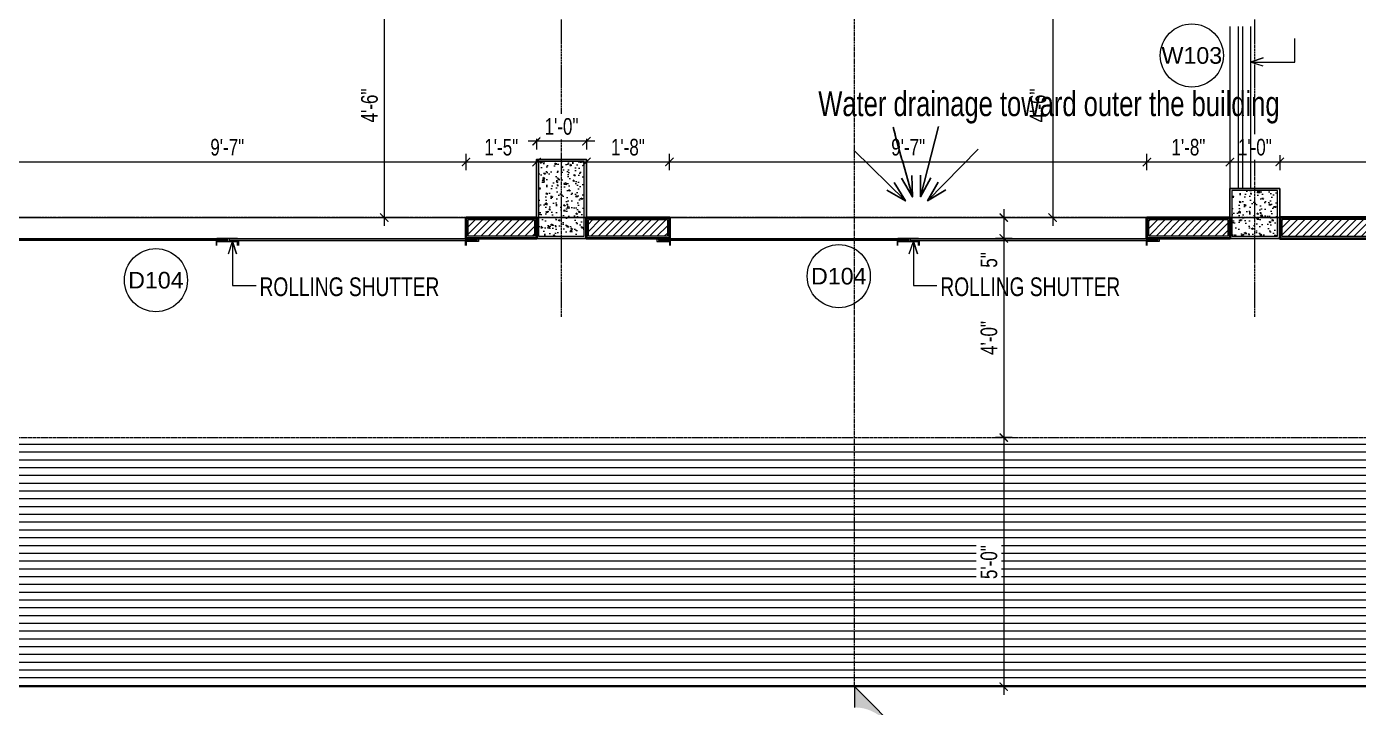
# Model space of a CAD drawing. Header units: inches. Extents: x 735 to 7643, y 526 to 1733.
# Drawn here: x 6465.4 to 6786.2, y 861.1 to 1025.1 of the extents above; entities that cross this region are included whole.
import ezdxf
from ezdxf.enums import TextEntityAlignment as Align

# ---------------------------------------------------------------- set-up
doc = ezdxf.new("R2010")
doc.units = ezdxf.units.IN
doc.header["$MEASUREMENT"] = 0
for name, pattern in [('ACAD_ISO12W100', [21, 12, -3, 0, -3, 0, -3]), ('DASH', [0.35, 0.25, -0.1]), ('PHANTOMX2', [5, 2.5, -0.5, 0.5, -0.5, 0.5, -0.5])]:
    doc.linetypes.add(name, pattern=pattern)
doc.layers.add('COLLUM', color=1, linetype='Continuous')
for name, color, linetype, lineweight in [('dim-8', 18, 'Continuous', 15), ('Dimension', 22, 'Continuous', 13), ('DOOR', 115, 'Continuous', 15), ('Elevation Marker', 252, 'Continuous', 15), ('FLOORTILE', 40, 'Continuous', 9), ('Glass', 5, 'Continuous', 9), ('grid', 9, 'Continuous', 13), ('HACTH', 8, 'Continuous', 9), ('I-DOOR-IDEN-N', 7, 'Continuous', 15), ('Parapet', 6, 'Continuous', 15), ('Plaster Line', 5, 'Continuous', 15), ('R_Hatch', 8, 'Continuous', 9), ('R_Marker', 4, 'Continuous', 13), ('Sunshed', 5, 'Continuous', 15), ('Text-02', 253, 'Continuous', 15), ('wall 05', 3, 'Continuous', 40), ('WINDOW', 140, 'Continuous', 9)]:
    doc.layers.add(name, color=color, linetype=linetype, lineweight=lineweight)
doc.styles.add('Arial', font='arial.ttf')
doc.styles.get("Standard").update_dxf_attribs({"font": 'isocp3.shx'})
doc.styles.add('Swiss721', font='swisscl.ttf')
doc.dimstyles.new('dim-12', dxfattribs={"dimtxt": 10, "dimasz": 3, "dimexe": 3, "dimexo": 3, "dimgap": 0.09, "dimtad": 0, "dimdec": 0, "dimzin": 3, "dimdsep": 46, "dimlunit": 4, "dimtxsty": 'Standard', "dimblk": 'OBLIQUE', "dimblk1": 'DOT', "dimblk2": 'OBLIQUE', "dimcen": 0.09, "dimaunit": 1, "dimadec": 0, "dimazin": 0, "dimtfac": 0.5, "dimtdec": 0, "dimtix": 1, "dimtmove": 1, "dimatfit": 0, "dimldrblk": 'OBLIQUE', "dimfxl": 1, "dimtvp": 1, "dimtolj": 1, "dimtzin": 0, "dimarcsym": 0})
doc.dimstyles.new('DIM08', dxfattribs={"dimtxt": 8, "dimasz": 4, "dimexe": 4, "dimexo": 0, "dimgap": 3, "dimtad": 1, "dimdec": 1, "dimzin": 3, "dimdsep": 46, "dimlunit": 4, "dimtxsty": 'Swiss721', "dimblk": 'ARCHTICK', "dimcen": 0, "dimdle": 4, "dimclrd": 256, "dimclre": 256, "dimclrt": 256, "dimadec": 0, "dimazin": 0, "dimtfac": 1, "dimtdec": 1, "dimtofl": 0, "dimtmove": 0, "dimatfit": 3, "dimldrblk": 'ARCHTICK', "dimfxl": 4, "dimfxlon": 1, "dimtfill": 1, "dimtolj": 1, "dimtzin": 0, "dimlwd": 9, "dimlwe": 9, "dimarcsym": 0})
pattern_1 = [(45, (-133166.8189, -170516.1327), (-0.8838834765, 0.8838834765), [])]

# ---------------------------------------------------------------- blocks, each defined once
blk = doc.blocks.new('_ArchTick')
at = {"color": 0, "linetype": 'ByBlock', "const_width": 0.15}
blk.add_lwpolyline([(-0.5, -0.5), (0.5, 0.5)], dxfattribs=at)
blk = doc.blocks.new('*D258')
at = {"layer": 'Defpoints', "color": 0, "transparency": 16777216}
for p in [(6719.23, 1039.78), (6630.23, 1013.88), (6719.23, 1013.88)]:
    blk.add_point(p, dxfattribs=at)
at = {"layer": 'Dimension', "lineweight": 9, "transparency": 16777216}
for p, q in [((6628.23, 1039.78), (6721.23, 1039.78)), ((6630.23, 1037.78), (6630.23, 1041.78)), ((6719.23, 1037.78), (6719.23, 1041.78))]:
    blk.add_line(p, q, dxfattribs=at)
at = {"layer": 'Dimension', "lineweight": 9, "transparency": 16777216, "xscale": 2, "yscale": 2, "zscale": 2, "rotation": 180}
blk.add_blockref('_ArchTick', (6630.23, 1039.78), dxfattribs=at)
at = {"layer": 'Dimension', "lineweight": 9, "transparency": 16777216, "xscale": 2, "yscale": 2, "zscale": 2}
blk.add_blockref('_ArchTick', (6719.23, 1039.78), dxfattribs=at)
at = {"layer": 'Dimension', "transparency": 16777216, "insert": (6674.73, 1043.33), "char_height": 4, "attachment_point": 5, "style": 'Swiss721', "bg_fill": 3, "box_fill_scale": 1.25, "bg_fill_color": 256, "bg_fill_true_color": 13158600, "bg_fill_transparency": 0}
blk.add_mtext('\\A1;7\'-5"', dxfattribs=at)
blk = doc.blocks.new('*D260')
at = {"layer": 'Defpoints', "color": 0, "transparency": 16777216}
for p in [(6705.02, 1033.08), (6712.45, 979.08), (6712.54, 979.08)]:
    blk.add_point(p, dxfattribs=at)
at = {"layer": 'Dimension', "lineweight": 9, "transparency": 16777216}
for p, q in [((6710.54, 1033.08), (6714.54, 1033.08)), ((6712.54, 1035.08), (6712.54, 977.08)), ((6712.45, 979.08), (6714.54, 979.08))]:
    blk.add_line(p, q, dxfattribs=at)
at = {"layer": 'Dimension', "lineweight": 9, "transparency": 16777216, "xscale": 2, "yscale": 2, "zscale": 2}
for p, rotation in [((6712.54, 1033.08), 90), ((6712.54, 979.08), 270)]:
    blk.add_blockref('_ArchTick', p, dxfattribs=dict(at, rotation=rotation))
at = {"layer": 'Dimension', "transparency": 16777216, "insert": (6708.99, 1006.08), "char_height": 4, "attachment_point": 5, "rotation": 90, "style": 'Swiss721', "bg_fill": 3, "box_fill_scale": 1.25, "bg_fill_color": 256, "bg_fill_true_color": 13158600, "bg_fill_transparency": 0}
blk.add_mtext('\\A1;4\'-6"', dxfattribs=at)
blk = doc.blocks.new('*D264')
at = {"layer": 'Defpoints', "color": 0, "transparency": 16777216}
for p in [(6558.23, 1039.78), (6469.23, 1013.88), (6558.23, 1013.88)]:
    blk.add_point(p, dxfattribs=at)
at = {"layer": 'Dimension', "lineweight": 9, "transparency": 16777216}
for p, q in [((6467.23, 1039.78), (6560.23, 1039.78)), ((6469.23, 1037.78), (6469.23, 1041.78)), ((6558.23, 1037.78), (6558.23, 1041.78))]:
    blk.add_line(p, q, dxfattribs=at)
at = {"layer": 'Dimension', "lineweight": 9, "transparency": 16777216, "xscale": 2, "yscale": 2, "zscale": 2, "rotation": 180}
blk.add_blockref('_ArchTick', (6469.23, 1039.78), dxfattribs=at)
at = {"layer": 'Dimension', "lineweight": 9, "transparency": 16777216, "xscale": 2, "yscale": 2, "zscale": 2}
blk.add_blockref('_ArchTick', (6558.23, 1039.78), dxfattribs=at)
at = {"layer": 'Dimension', "transparency": 16777216, "insert": (6513.73, 1043.33), "char_height": 4, "attachment_point": 5, "style": 'Swiss721', "bg_fill": 3, "box_fill_scale": 1.25, "bg_fill_color": 256, "bg_fill_true_color": 13158600, "bg_fill_transparency": 0}
blk.add_mtext('\\A1;7\'-5"', dxfattribs=at)
blk = doc.blocks.new('*D266')
at = {"layer": 'Defpoints', "color": 0, "transparency": 16777216}
for p in [(6544.02, 1033.08), (6548.45, 979.08), (6551.54, 979.08)]:
    blk.add_point(p, dxfattribs=at)
at = {"layer": 'Dimension', "lineweight": 9, "transparency": 16777216}
for p, q in [((6549.54, 1033.08), (6553.54, 1033.08)), ((6551.54, 1035.08), (6551.54, 977.08)), ((6549.54, 979.08), (6553.54, 979.08))]:
    blk.add_line(p, q, dxfattribs=at)
at = {"layer": 'Dimension', "lineweight": 9, "transparency": 16777216, "xscale": 2, "yscale": 2, "zscale": 2}
for p, rotation in [((6551.54, 1033.08), 90), ((6551.54, 979.08), 270)]:
    blk.add_blockref('_ArchTick', p, dxfattribs=dict(at, rotation=rotation))
at = {"layer": 'Dimension', "transparency": 16777216, "insert": (6547.99, 1006.08), "char_height": 4, "attachment_point": 5, "rotation": 90, "style": 'Swiss721', "bg_fill": 3, "box_fill_scale": 1.25, "bg_fill_color": 256, "bg_fill_true_color": 13158600, "bg_fill_transparency": 0}
blk.add_mtext('\\A1;4\'-6"', dxfattribs=at)
blk = doc.blocks.new('*D315')
at = {"layer": 'Defpoints', "color": 0, "transparency": 16777216}
for p in [(6767.23, 994.08), (6767.23, 992.47), (6851.23, 979.08)]:
    blk.add_point(p, dxfattribs=at)
at = {"layer": 'Dimension', "lineweight": 9, "transparency": 16777216}
for p, q in [((6851.23, 990.47), (6851.23, 994.47)), ((6853.23, 992.47), (6765.23, 992.47)), ((6767.23, 994.08), (6767.23, 990.47))]:
    blk.add_line(p, q, dxfattribs=at)
at = {"layer": 'Dimension', "lineweight": 9, "transparency": 16777216, "xscale": 2, "yscale": 2, "zscale": 2, "rotation": 180}
blk.add_blockref('_ArchTick', (6767.23, 992.47), dxfattribs=at)
at = {"layer": 'Dimension', "lineweight": 9, "transparency": 16777216, "xscale": 2, "yscale": 2, "zscale": 2}
blk.add_blockref('_ArchTick', (6851.23, 992.47), dxfattribs=at)
at = {"layer": 'Dimension', "transparency": 16777216, "insert": (6809.23, 996.02), "char_height": 4, "attachment_point": 5, "style": 'Swiss721', "bg_fill": 3, "box_fill_scale": 1.25, "bg_fill_color": 256, "bg_fill_true_color": 13158600, "bg_fill_transparency": 0}
blk.add_mtext('\\A1;7\'-0"', dxfattribs=at)
blk = doc.blocks.new('*D316')
at = {"layer": 'Dimension', "lineweight": 9, "transparency": 16777216}
for p, q in [((6769.23, 992.47), (6753.23, 992.47)), ((6755.23, 994.08), (6755.23, 990.47)), ((6767.23, 994.08), (6767.23, 990.47))]:
    blk.add_line(p, q, dxfattribs=at)
at = {"layer": 'Dimension', "lineweight": 9, "transparency": 16777216, "xscale": 2, "yscale": 2, "zscale": 2, "rotation": 180}
blk.add_blockref('_ArchTick', (6755.23, 992.47), dxfattribs=at)
at = {"layer": 'Dimension', "lineweight": 9, "transparency": 16777216, "xscale": 2, "yscale": 2, "zscale": 2}
blk.add_blockref('_ArchTick', (6767.23, 992.47), dxfattribs=at)
at = {"layer": 'Dimension', "transparency": 16777216, "insert": (6761.23, 996.02), "char_height": 4, "attachment_point": 5, "style": 'Swiss721', "bg_fill": 3, "box_fill_scale": 1.25, "bg_fill_color": 256, "bg_fill_true_color": 13158600, "bg_fill_transparency": 0}
blk.add_mtext('\\A1;1\'-0"', dxfattribs=at)
at = {"layer": 'Defpoints', "color": 0, "transparency": 16777216}
for p in [(6755.23, 994.08), (6755.23, 992.47), (6767.23, 994.08)]:
    blk.add_point(p, dxfattribs=at)
blk = doc.blocks.new('*D317')
at = {"layer": 'Defpoints', "color": 0, "transparency": 16777216}
for p in [(6735.23, 992.47), (6755.23, 994.08), (6735.23, 979.08)]:
    blk.add_point(p, dxfattribs=at)
at = {"layer": 'Dimension', "lineweight": 9, "transparency": 16777216}
for p, q in [((6735.23, 990.47), (6735.23, 994.47)), ((6757.23, 992.47), (6733.23, 992.47)), ((6755.23, 994.08), (6755.23, 990.47))]:
    blk.add_line(p, q, dxfattribs=at)
at = {"layer": 'Dimension', "lineweight": 9, "transparency": 16777216, "xscale": 2, "yscale": 2, "zscale": 2, "rotation": 180}
blk.add_blockref('_ArchTick', (6735.23, 992.47), dxfattribs=at)
at = {"layer": 'Dimension', "lineweight": 9, "transparency": 16777216, "xscale": 2, "yscale": 2, "zscale": 2}
blk.add_blockref('_ArchTick', (6755.23, 992.47), dxfattribs=at)
at = {"layer": 'Dimension', "transparency": 16777216, "insert": (6745.23, 996.02), "char_height": 4, "attachment_point": 5, "style": 'Swiss721', "bg_fill": 3, "box_fill_scale": 1.25, "bg_fill_color": 256, "bg_fill_true_color": 13158600, "bg_fill_transparency": 0}
blk.add_mtext('\\A1;1\'-8"', dxfattribs=at)
blk = doc.blocks.new('*D318')
at = {"layer": 'Defpoints', "color": 0, "transparency": 16777216}
for p in [(6620.23, 992.47), (6620.23, 979.08), (6735.23, 979.08)]:
    blk.add_point(p, dxfattribs=at)
at = {"layer": 'Dimension', "lineweight": 9, "transparency": 16777216}
for p, q in [((6620.23, 990.47), (6620.23, 994.47)), ((6735.23, 990.47), (6735.23, 994.47)), ((6737.23, 992.47), (6618.23, 992.47))]:
    blk.add_line(p, q, dxfattribs=at)
at = {"layer": 'Dimension', "lineweight": 9, "transparency": 16777216, "xscale": 2, "yscale": 2, "zscale": 2, "rotation": 180}
blk.add_blockref('_ArchTick', (6620.23, 992.47), dxfattribs=at)
at = {"layer": 'Dimension', "lineweight": 9, "transparency": 16777216, "xscale": 2, "yscale": 2, "zscale": 2}
blk.add_blockref('_ArchTick', (6735.23, 992.47), dxfattribs=at)
at = {"layer": 'Dimension', "transparency": 16777216, "insert": (6677.73, 996.01), "char_height": 4, "attachment_point": 5, "style": 'Swiss721', "bg_fill": 3, "box_fill_scale": 1.25, "bg_fill_color": 256, "bg_fill_true_color": 13158600, "bg_fill_transparency": 0}
blk.add_mtext('\\A1;9\'-7"', dxfattribs=at)
blk = doc.blocks.new('*D319')
at = {"layer": 'Defpoints', "color": 0, "transparency": 16777216}
for p in [(6600.23, 993.08), (6600.23, 992.47), (6620.23, 979.08)]:
    blk.add_point(p, dxfattribs=at)
at = {"layer": 'Dimension', "lineweight": 9, "transparency": 16777216}
for p, q in [((6620.23, 990.47), (6620.23, 994.47)), ((6622.23, 992.47), (6598.23, 992.47)), ((6600.23, 993.08), (6600.23, 990.47))]:
    blk.add_line(p, q, dxfattribs=at)
at = {"layer": 'Dimension', "lineweight": 9, "transparency": 16777216, "xscale": 2, "yscale": 2, "zscale": 2, "rotation": 180}
blk.add_blockref('_ArchTick', (6600.23, 992.47), dxfattribs=at)
at = {"layer": 'Dimension', "lineweight": 9, "transparency": 16777216, "xscale": 2, "yscale": 2, "zscale": 2}
blk.add_blockref('_ArchTick', (6620.23, 992.47), dxfattribs=at)
at = {"layer": 'Dimension', "transparency": 16777216, "insert": (6610.23, 996.02), "char_height": 4, "attachment_point": 5, "style": 'Swiss721', "bg_fill": 3, "box_fill_scale": 1.25, "bg_fill_color": 256, "bg_fill_true_color": 13158600, "bg_fill_transparency": 0}
blk.add_mtext('\\A1;1\'-8"', dxfattribs=at)
blk = doc.blocks.new('*D320')
at = {"layer": 'Dimension', "lineweight": 9, "transparency": 16777216}
for p, q in [((6588.23, 998.08), (6588.23, 995.47)), ((6600.23, 998.08), (6600.23, 995.47)), ((6602.23, 997.47), (6586.23, 997.47))]:
    blk.add_line(p, q, dxfattribs=at)
at = {"layer": 'Dimension', "lineweight": 9, "transparency": 16777216, "xscale": 2, "yscale": 2, "zscale": 2, "rotation": 180}
blk.add_blockref('_ArchTick', (6588.23, 997.47), dxfattribs=at)
at = {"layer": 'Dimension', "lineweight": 9, "transparency": 16777216, "xscale": 2, "yscale": 2, "zscale": 2}
blk.add_blockref('_ArchTick', (6600.23, 997.47), dxfattribs=at)
at = {"layer": 'Dimension', "transparency": 16777216, "insert": (6594.23, 1001.02), "char_height": 4, "attachment_point": 5, "style": 'Swiss721', "bg_fill": 3, "box_fill_scale": 1.25, "bg_fill_color": 256, "bg_fill_true_color": 13158600, "bg_fill_transparency": 0}
blk.add_mtext('\\A1;1\'-0"', dxfattribs=at)
at = {"layer": 'Defpoints', "color": 0, "transparency": 16777216}
for p in [(6588.23, 998.08), (6600.23, 998.08), (6588.23, 997.47)]:
    blk.add_point(p, dxfattribs=at)
blk = doc.blocks.new('*D321')
at = {"layer": 'Defpoints', "color": 0, "transparency": 16777216}
for p in [(6571.23, 992.47), (6588.23, 993.08), (6571.23, 979.08)]:
    blk.add_point(p, dxfattribs=at)
at = {"layer": 'Dimension', "lineweight": 9, "transparency": 16777216}
for p, q in [((6571.23, 990.47), (6571.23, 994.47)), ((6590.23, 992.47), (6569.23, 992.47)), ((6588.23, 993.08), (6588.23, 990.47))]:
    blk.add_line(p, q, dxfattribs=at)
at = {"layer": 'Dimension', "lineweight": 9, "transparency": 16777216, "xscale": 2, "yscale": 2, "zscale": 2, "rotation": 180}
blk.add_blockref('_ArchTick', (6571.23, 992.47), dxfattribs=at)
at = {"layer": 'Dimension', "lineweight": 9, "transparency": 16777216, "xscale": 2, "yscale": 2, "zscale": 2}
blk.add_blockref('_ArchTick', (6588.23, 992.47), dxfattribs=at)
at = {"layer": 'Dimension', "transparency": 16777216, "insert": (6579.73, 996.01), "char_height": 4, "attachment_point": 5, "style": 'Swiss721', "bg_fill": 3, "box_fill_scale": 1.25, "bg_fill_color": 256, "bg_fill_true_color": 13158600, "bg_fill_transparency": 0}
blk.add_mtext('\\A1;1\'-5"', dxfattribs=at)
blk = doc.blocks.new('*D322')
at = {"layer": 'Defpoints', "color": 0, "transparency": 16777216}
for p in [(6456.23, 992.47), (6456.23, 979.08), (6571.23, 979.08)]:
    blk.add_point(p, dxfattribs=at)
at = {"layer": 'Dimension', "lineweight": 9, "transparency": 16777216}
for p, q in [((6456.23, 990.47), (6456.23, 994.47)), ((6571.23, 990.47), (6571.23, 994.47)), ((6573.23, 992.47), (6454.23, 992.47))]:
    blk.add_line(p, q, dxfattribs=at)
at = {"layer": 'Dimension', "lineweight": 9, "transparency": 16777216, "xscale": 2, "yscale": 2, "zscale": 2, "rotation": 180}
blk.add_blockref('_ArchTick', (6456.23, 992.47), dxfattribs=at)
at = {"layer": 'Dimension', "lineweight": 9, "transparency": 16777216, "xscale": 2, "yscale": 2, "zscale": 2}
blk.add_blockref('_ArchTick', (6571.23, 992.47), dxfattribs=at)
at = {"layer": 'Dimension', "transparency": 16777216, "insert": (6513.73, 996.01), "char_height": 4, "attachment_point": 5, "style": 'Swiss721', "bg_fill": 3, "box_fill_scale": 1.25, "bg_fill_color": 256, "bg_fill_true_color": 13158600, "bg_fill_transparency": 0}
blk.add_mtext('\\A1;9\'-7"', dxfattribs=at)
blk = doc.blocks.new('*D336')
at = {"layer": 'Defpoints', "color": 0, "transparency": 16777216}
for p in [(6697.67, 979.08), (6700.75, 974.08), (6712.86, 974.08)]:
    blk.add_point(p, dxfattribs=at)
at = {"layer": 'Dimension', "lineweight": 9, "transparency": 16777216}
for p, q in [((6698.75, 979.08), (6702.75, 979.08)), ((6700.75, 981.08), (6700.75, 974.08)), ((6702.75, 974.08), (6698.75, 974.08)), ((6700.75, 974.08), (6700.75, 965.67))]:
    blk.add_line(p, q, dxfattribs=at)
at = {"layer": 'Dimension', "lineweight": 9, "transparency": 16777216, "xscale": 2, "yscale": 2, "zscale": 2}
for p, rotation in [((6700.75, 979.08), 90), ((6700.75, 974.08), 270)]:
    blk.add_blockref('_ArchTick', p, dxfattribs=dict(at, rotation=rotation))
at = {"layer": 'Dimension', "transparency": 16777216, "insert": (6697.21, 968.88), "char_height": 4, "attachment_point": 5, "rotation": 90, "style": 'Swiss721', "bg_fill": 3, "box_fill_scale": 1.25, "bg_fill_color": 256, "bg_fill_true_color": 13158600, "bg_fill_transparency": 0}
blk.add_mtext('\\A1;5"', dxfattribs=at)
blk = doc.blocks.new('*D337')
at = {"layer": 'Defpoints', "color": 0, "transparency": 16777216}
for p in [(6712.86, 974.08), (6700.75, 926.08), (6716.04, 926.08)]:
    blk.add_point(p, dxfattribs=at)
at = {"layer": 'Dimension', "lineweight": 9, "transparency": 16777216}
for p, q in [((6700.75, 976.08), (6700.75, 924.08)), ((6702.75, 974.08), (6698.75, 974.08)), ((6702.75, 926.08), (6698.75, 926.08))]:
    blk.add_line(p, q, dxfattribs=at)
at = {"layer": 'Dimension', "lineweight": 9, "transparency": 16777216, "xscale": 2, "yscale": 2, "zscale": 2}
for p, rotation in [((6700.75, 974.08), 90), ((6700.75, 926.08), 270)]:
    blk.add_blockref('_ArchTick', p, dxfattribs=dict(at, rotation=rotation))
at = {"layer": 'Dimension', "transparency": 16777216, "insert": (6697.2, 950.08), "char_height": 4, "attachment_point": 5, "rotation": 90, "style": 'Swiss721', "bg_fill": 3, "box_fill_scale": 1.25, "bg_fill_color": 256, "bg_fill_true_color": 13158600, "bg_fill_transparency": 0}
blk.add_mtext('\\A1;4\'-0"', dxfattribs=at)
blk = doc.blocks.new('*D338')
at = {"layer": 'Defpoints', "color": 0, "transparency": 16777216}
for p in [(6716.04, 926.08), (6700.75, 866.08), (6721.16, 866.08)]:
    blk.add_point(p, dxfattribs=at)
at = {"layer": 'Dimension', "lineweight": 9, "transparency": 16777216}
for p, q in [((6700.75, 928.08), (6700.75, 864.08)), ((6702.75, 926.08), (6698.75, 926.08)), ((6702.75, 866.08), (6698.75, 866.08))]:
    blk.add_line(p, q, dxfattribs=at)
at = {"layer": 'Dimension', "lineweight": 9, "transparency": 16777216, "xscale": 2, "yscale": 2, "zscale": 2}
for p, rotation in [((6700.75, 926.08), 90), ((6700.75, 866.08), 270)]:
    blk.add_blockref('_ArchTick', p, dxfattribs=dict(at, rotation=rotation))
at = {"layer": 'Dimension', "transparency": 16777216, "insert": (6697.2, 896.08), "char_height": 4, "attachment_point": 5, "rotation": 90, "style": 'Swiss721', "bg_fill": 3, "box_fill_scale": 1.25, "bg_fill_color": 256, "bg_fill_true_color": 13158600, "bg_fill_transparency": 0}
blk.add_mtext('\\A1;5\'-0"', dxfattribs=at)
blk = doc.blocks.new('wall&door')
at = {"color": 0, "linetype": 'ByBlock', "lineweight": -2}
blk.add_circle((0, 0), 3.04, dxfattribs=at)
at = {"color": 0, "linetype": 'ByBlock', "lineweight": -2, "ltscale": 25.4, "style": 'Arial'}
blk.add_attdef('PT1', text='', height=1.6, dxfattribs=at).set_placement((0, 0), align=Align.MIDDLE_CENTER)
blk = doc.blocks.new('_Dot')
at = {"color": 0, "linetype": 'ByBlock', "lineweight": -2}
blk.add_line((-0.5, 0), (-1, 0), dxfattribs=at)
at = {"color": 0, "linetype": 'ByBlock', "const_width": 0.5}
blk.add_lwpolyline([(-0.25, 0, 1), (0.25, 0, 1)], format="xyb", close=True, dxfattribs=at)
blk = doc.blocks.new('_OBLIQUE')
at = {"color": 0, "linetype": 'ByBlock'}
blk.add_line((-0.5, -0.5), (0.5, 0.5), dxfattribs=at)

msp = doc.modelspace()

# ---------------------------------------------------------------- hatches: boundary and pattern name
at = {"layer": 'Elevation Marker'}
h = msp.add_hatch(color=256, dxfattribs=at)
h.dxf.hatch_style = 1
edge = h.paths.add_edge_path()
edge.add_line((6664.81, 861.08), (6664.81, 866.08))
edge.add_line((6664.81, 866.08), (6679.81, 851.08))
edge.add_line((6679.81, 851.08), (6664.81, 836.08))
edge.add_line((6664.81, 836.08), (6664.81, 841.08))
edge.add_ellipse((6664.81, 851.08), major_axis=(-7.07, 7.07), ratio=1, start_angle=135, end_angle=225)
edge.add_ellipse((6664.81, 851.08), major_axis=(-7.07, -7.07), ratio=1, start_angle=135, end_angle=225)
at = {"layer": 'HACTH', "lineweight": 0}
h = msp.add_hatch(dxfattribs=at)
h.set_pattern_fill('AR-CONC', color=256, scale=0.5, style=0)
h.set_pattern_definition([(50, (-128627.9797, -171558.2456), (3.586300913, -0.313760675), [0.375, -4.125]), (355, (-128627.9797, -171558.2456), (-0.69375667, 3.76096067), [0.3, -3.3]), (100.4514, (-128627.681, -171558.2717), (2.89254691, 3.44719771), [0.31870095, -3.50571056]), (46.1842, (-128627.9797, -171557.2456), (5.33620524, -0.82759507), [0.5625, -6.1875]), (96.6356, (-128627.535, -171557.3145), (4.67331353, 4.87058935), [0.47805144, -5.258565]), (351.1842, (-128627.9797, -171557.2456), (4.67330973, 4.870593), [0.45, -4.95]), (21, (-128627.4797, -171557.4956), (2.98453526, -2.013094453), [0.375, -4.125]), (326, (-128627.4797, -171557.4956), (1.21657666, 3.625750225), [0.3, -3.3]), (71.4514, (-128627.231, -171557.6633), (4.201113143, 1.612652484), [0.31870095, -3.50571056]), (37.5, (-128627.9797, -171558.2456), (0.0607992766, 1.664469269), [0, -3.26, 0, -3.35, 0, -3.3125]), (7.5, (-128627.9797, -171558.2456), (1.315347687, 1.97205856), [0, -1.91, 0, -3.185, 0, -1.2625]), (327.5, (-128629.0947, -171558.2456), (2.669112181, -0.112774359), [0, -1.25, 0, -3.9, 0, -5.175]), (317.5, (-128629.5947, -171558.2456), (2.915930847, 0.500524912), [0, -1.625, 0, -2.59, 0, -3.675])])
h.paths.add_polyline_path([(6588.73, 974.58), (6599.73, 974.58), (6599.73, 992.58), (6588.73, 992.58)])
h = msp.add_hatch(dxfattribs=at)
h.set_pattern_fill('AR-CONC', color=256, scale=0.5, style=0)
h.set_pattern_definition([(50, (-128460.9797, -171560.2456), (3.586300913, -0.313760675), [0.375, -4.125]), (355, (-128460.9797, -171560.2456), (-0.69375667, 3.76096067), [0.3, -3.3]), (100.4514, (-128460.681, -171560.2717), (2.89254691, 3.44719771), [0.31870095, -3.50571056]), (46.1842, (-128460.9797, -171559.2456), (5.33620524, -0.82759507), [0.5625, -6.1875]), (96.6356, (-128460.535, -171559.3145), (4.67331353, 4.87058935), [0.47805144, -5.258565]), (351.1842, (-128460.9797, -171559.2456), (4.67330973, 4.870593), [0.45, -4.95]), (21, (-128460.4797, -171559.4956), (2.98453526, -2.013094453), [0.375, -4.125]), (326, (-128460.4797, -171559.4956), (1.21657666, 3.625750225), [0.3, -3.3]), (71.4514, (-128460.231, -171559.6633), (4.201113143, 1.612652484), [0.31870095, -3.50571056]), (37.5, (-128460.9797, -171560.2456), (0.0607992766, 1.664469269), [0, -3.26, 0, -3.35, 0, -3.3125]), (7.5, (-128460.9797, -171560.2456), (1.315347687, 1.97205856), [0, -1.91, 0, -3.185, 0, -1.2625]), (327.5, (-128462.0947, -171560.2456), (2.669112181, -0.112774359), [0, -1.25, 0, -3.9, 0, -5.175]), (317.5, (-128462.5947, -171560.2456), (2.915930847, 0.500524912), [0, -1.625, 0, -2.59, 0, -3.675])])
h.paths.add_polyline_path([(6755.73, 974.58), (6766.73, 974.58), (6766.73, 985.58), (6755.73, 985.58)])
at = {"layer": 'R_Hatch', "lineweight": 0}
h = msp.add_hatch(dxfattribs=at)
h.set_pattern_fill('ANSI31', color=256, scale=15, angle=315, style=0)
h.set_pattern_definition([(0, (-133166.819, -170516.1327), (6e-16, 1.875), [])])
h.paths.add_polyline_path([(6664.81, 866.08), (6933.23, 866.08), (6926.57, 926.08), (6664.81, 926.08)])
h.paths.add_polyline_path([(6664.81, 866.08), (6664.81, 926.08), (6267.9, 926.08), (6261.23, 866.08)])

# ---------------------------------------------------------------- linework, layer by layer
at = {"linetype": 'Continuous', "ltscale": 10}
msp.add_lwpolyline([(6933.23, 974.08), (6933.23, 866.08), (6261.23, 866.08), (6261.23, 974.08)], dxfattribs=at)
at = {"layer": 'COLLUM', "linetype": 'Continuous', "ltscale": 10}
for points in [[(6588.23, 974.08), (6600.23, 974.08), (6600.23, 993.08), (6588.23, 993.08)], [(6755.23, 974.08), (6767.23, 974.08), (6767.23, 986.08), (6755.23, 986.08)]]:
    msp.add_lwpolyline(points, close=True, dxfattribs=at)
at = {"layer": 'DOOR', "linetype": 'Continuous', "ltscale": 10}
for points in [[(6453.69, 973.86), (6513.28, 973.86), (6513.28, 973.56), (6453.69, 973.56)], [(6573.78, 973.86), (6514.19, 973.86), (6514.19, 973.56), (6573.78, 973.56)], [(6617.69, 973.86), (6677.28, 973.86), (6677.28, 973.56), (6617.69, 973.56)]]:
    msp.add_lwpolyline(points, close=True, dxfattribs=at)
for points in [[(6511.06, 973.91), (6513.32, 973.91), (6513.32, 973.51), (6511.06, 973.51), (6511.06, 972.33)], [(6511.23, 972.33), (6511.23, 972.33), (6511.23, 973.33), (6516.23, 973.33), (6516.23, 972.33), (6516.23, 973.33), (6513.73, 973.33), (6513.73, 974.08), (6516.23, 974.08), (6511.23, 974.08)], [(6513.73, 974.08), (6513.73, 973.33), (6516.23, 973.33), (6516.23, 973.33), (6516.23, 972.33)], [(6516.41, 973.91), (6514.15, 973.91), (6514.15, 973.51), (6516.41, 973.51), (6516.41, 972.33)], [(6571.06, 973.91), (6573.82, 973.91), (6573.82, 973.51), (6571.06, 973.51), (6571.06, 972.33)], [(6571.23, 974.08), (6574.23, 974.08), (6574.23, 973.33), (6571.23, 973.33), (6571.23, 972.33)], [(6620.23, 974.08), (6617.23, 974.08), (6617.23, 973.33), (6620.23, 973.33), (6620.23, 972.33)], [(6620.41, 973.91), (6617.65, 973.91), (6617.65, 973.51), (6620.41, 973.51), (6620.41, 972.33)], [(6675.06, 973.91), (6677.32, 973.91), (6677.32, 973.51), (6675.06, 973.51), (6675.06, 972.33)], [(6675.23, 972.33), (6675.23, 972.33), (6675.23, 973.33), (6680.23, 973.33), (6680.23, 972.33), (6680.23, 973.33), (6677.73, 973.33), (6677.73, 974.08), (6680.23, 974.08), (6675.23, 974.08)], [(6677.73, 974.08), (6677.73, 973.33), (6680.23, 973.33), (6680.23, 973.33), (6680.23, 972.33)], [(6680.41, 973.91), (6678.15, 973.91), (6678.15, 973.51), (6680.41, 973.51), (6680.41, 972.33)], [(6735.06, 973.91), (6737.82, 973.91), (6737.82, 973.51), (6735.06, 973.51), (6735.06, 972.33)], [(6735.23, 974.08), (6738.23, 974.08), (6738.23, 973.33), (6735.23, 973.33), (6735.23, 972.33)]]:
    msp.add_lwpolyline(points, dxfattribs=at)
at = {"layer": 'Elevation Marker'}
for q in [(6679.81, 851.08), (6664.81, 861.08)]:
    msp.add_line((6664.81, 866.08), q, dxfattribs=at)
at = {"layer": 'FLOORTILE', "linetype": 'Continuous', "ltscale": 10}
for points in [[(6763.22, 1015.57), (6760.23, 1016.56), (6763.22, 1017.56), (6760.23, 1016.56), (6770.83, 1016.56), (6770.83, 1022.23)], [(6513.99, 970.35), (6514.98, 973.33), (6515.98, 970.35), (6514.98, 973.33), (6514.98, 962.74), (6520.65, 962.74)], [(6677.99, 970.35), (6678.98, 973.33), (6679.98, 970.35), (6678.98, 973.33), (6678.98, 962.74), (6684.65, 962.74)]]:
    msp.add_lwpolyline(points, dxfattribs=at)
at = {"layer": 'grid', "linetype": 'PHANTOMX2', "ltscale": 0.2}
for points in [[(6594.23, 955.14), (6594.23, 1332.91)], [(6761.23, 955.14), (6761.23, 1332.91)], [(7114.46, 979.08), (6238.65, 979.08)]]:
    msp.add_lwpolyline(points, dxfattribs=at)
at = {"layer": 'Plaster Line'}
for points in [[(6588.73, 974.58), (6599.73, 974.58), (6599.73, 992.58), (6588.73, 992.58)], [(6755.73, 974.58), (6766.73, 974.58), (6766.73, 985.58), (6755.73, 985.58)], [(6571.73, 978.58), (6587.73, 978.58), (6587.73, 974.58), (6571.73, 974.58)], [(6600.73, 978.58), (6619.73, 978.58), (6619.73, 974.58), (6600.73, 974.58)], [(6735.73, 978.58), (6754.73, 978.58), (6754.73, 974.58), (6735.73, 974.58)]]:
    msp.add_lwpolyline(points, close=True, dxfattribs=at)
at = {"layer": 'Sunshed', "linetype": 'DASH'}
msp.add_lwpolyline([(6273.23, 974.08), (6273.23, 926.08), (6921.23, 926.08), (6921.23, 974.08)], dxfattribs=at)
at = {"layer": 'wall 05'}
for points in [[(6571.23, 979.08), (6588.23, 979.08), (6588.23, 974.08), (6571.23, 974.08)], [(6600.23, 979.08), (6620.23, 979.08), (6620.23, 974.08), (6600.23, 974.08)], [(6735.23, 979.08), (6755.23, 979.08), (6755.23, 974.08), (6735.23, 974.08)]]:
    msp.add_lwpolyline(points, close=True, dxfattribs=at)

# ---------------------------------------------------------------- block references
at = {"layer": 'I-DOOR-IDEN-N'}
ref = msp.add_blockref('wall&door', (6746.06, 1018.14), dxfattribs=dict(at, xscale=2.5, yscale=2.5, zscale=2.5))
ref.add_attrib('PT1', 'W103', dxfattribs={"layer": '0', "color": 7, "linetype": 'ByBlock', "lineweight": -2, "ltscale": 25.4, "height": 4, "style": 'Arial'}).set_placement((6746.06, 1018.14), align=Align.MIDDLE_CENTER)
ref = msp.add_blockref('wall&door', (6661.02, 964.97), dxfattribs=dict(at, xscale=2.5, yscale=2.5, zscale=2.5))
ref.add_attrib('PT1', 'D104', dxfattribs={"layer": '0', "color": 7, "linetype": 'ByBlock', "lineweight": -2, "ltscale": 25.4, "height": 4, "style": 'Arial'}).set_placement((6661.02, 964.97), align=Align.MIDDLE_CENTER)
ref = msp.add_blockref('wall&door', (6496.54, 964), dxfattribs=dict(at, xscale=2.5, yscale=2.5, zscale=2.5))
ref.add_attrib('PT1', 'D104', dxfattribs={"layer": '0', "color": 7, "linetype": 'ByBlock', "lineweight": -2, "ltscale": 25.4, "height": 4, "style": 'Arial'}).set_placement((6496.54, 964), align=Align.MIDDLE_CENTER)

# ---------------------------------------------------------------- texts
at = {"layer": 'dim-8', "linetype": 'Continuous', "ltscale": 10, "insert": (6521.5, 962.39), "char_height": 4.5, "attachment_point": 4, "style": 'Swiss721'}
msp.add_mtext('\\A1;ROLLING SHUTTER', dxfattribs=at)

# ---------------------------------------------------------------- dimensions: what is measured, and where the dimension line sits
at = {"layer": 'Dimension'}
for base, p1, p2, picture, middle in [((6558.23, 1039.78), (6469.23, 1013.88), (6558.23, 1013.88), '*D264', (6513.73, 1043.33)), ((6719.23, 1039.78), (6630.23, 1013.88), (6719.23, 1013.88), '*D258', (6674.73, 1043.33))]:
    dim = msp.add_linear_dim(base=base, p1=p1, p2=p2, dimstyle='DIM08', override={"dimscale": 0.5, "dimarcsym": 2}, dxfattribs=at)
    dim.commit()
    dim.dimension.update_dxf_attribs({"geometry": picture, "text_midpoint": middle})

# ---------------------------------------------------------------- next in the draw order: dimensions: what is measured, and where the dimension line sits
for base, p1, p2, picture, middle in [((6551.54, 979.08), (6544.02, 1033.08), (6548.45, 979.08), '*D266', (6547.99, 1006.08)), ((6712.54, 979.08), (6705.02, 1033.08), (6712.45, 979.08), '*D260', (6708.99, 1006.08))]:
    dim = msp.add_linear_dim(base=base, p1=p1, p2=p2, angle=90, dimstyle='DIM08', override={"dimscale": 0.5, "dimarcsym": 2}, dxfattribs=at)
    dim.commit()
    dim.dimension.update_dxf_attribs({"geometry": picture, "text_midpoint": middle})
dim = msp.add_linear_dim(base=(6767.23, 992.47), p1=(6851.23, 979.08), p2=(6767.23, 994.08), dimstyle='DIM08', override={"dimscale": 0.5, "dimarcsym": 2}, dxfattribs=at)
dim.commit()
dim.dimension.update_dxf_attribs({"geometry": '*D315', "text_midpoint": (6809.23, 996.02)})

# ---------------------------------------------------------------- next in the draw order: hatches: boundary and pattern name
at = {"layer": 'HACTH', "lineweight": 0}
h = msp.add_hatch(dxfattribs=at)
h.set_pattern_fill('ANSI31', color=256, scale=10, style=0)
h.set_pattern_definition(pattern_1)
h.paths.add_polyline_path([(6455.73, 974.58), (6455.73, 978.58), (6439.73, 978.58), (6439.73, 974.58)])
h.paths.add_polyline_path([(6571.73, 974.58), (6587.73, 974.58), (6587.73, 978.58), (6571.73, 978.58)])
h = msp.add_hatch(dxfattribs=at)
h.set_pattern_fill('ANSI31', color=256, scale=10, style=0)
h.set_pattern_definition(pattern_1)
h.paths.add_polyline_path([(6600.73, 978.58), (6600.73, 974.58), (6619.73, 974.58), (6619.73, 978.58)])
h.paths.add_polyline_path([(6735.73, 978.58), (6735.73, 974.58), (6754.73, 974.58), (6754.73, 978.58)])
h = msp.add_hatch(dxfattribs=at)
h.set_pattern_fill('ANSI31', color=256, scale=10, style=0)
h.set_pattern_definition(pattern_1)
h.paths.add_polyline_path([(6767.73, 978.58), (6767.73, 974.58), (6850.73, 974.58), (6850.73, 978.58)])
h.paths.add_polyline_path([(6891.73, 978.58), (6891.73, 974.58), (6920.73, 974.58), (6920.73, 978.58)])

# ---------------------------------------------------------------- next in the draw order: linework, layer by layer
at = {"layer": 'Plaster Line'}
msp.add_lwpolyline([(6850.73, 978.58), (6767.73, 978.58), (6767.73, 974.58), (6850.73, 974.58)], close=True, dxfattribs=at)
at = {"layer": 'wall 05'}
msp.add_lwpolyline([(6851.23, 979.08), (6767.23, 979.08), (6767.23, 974.08), (6851.23, 974.08)], close=True, dxfattribs=at)

# ---------------------------------------------------------------- next in the draw order: texts
at = {"layer": 'Text-02', "insert": (6656.08, 1009.53), "char_height": 6, "width": 179.7295, "attachment_point": 1, "style": 'Swiss721'}
msp.add_mtext('Water drainage toward outer the building', dxfattribs=at)

# ---------------------------------------------------------------- next in the draw order: dimensions: what is measured, and where the dimension line sits
at = {"layer": 'Dimension'}
dim = msp.add_linear_dim(base=(6755.23, 992.47), p1=(6767.23, 994.08), p2=(6755.23, 994.08), dimstyle='DIM08', override={"dimscale": 0.5, "dimarcsym": 2}, dxfattribs=at)
dim.commit()
dim.dimension.update_dxf_attribs({"geometry": '*D316', "text_midpoint": (6761.23, 996.02)})

# ---------------------------------------------------------------- next in the draw order: linework, layer by layer
at = {"layer": 'WINDOW', "linetype": 'Continuous', "ltscale": 10}
msp.add_lwpolyline([(6760.23, 1025.08), (6760.23, 986.08)], dxfattribs=at)

# ---------------------------------------------------------------- next in the draw order: dimensions: what is measured, and where the dimension line sits
at = {"layer": 'Dimension'}
dim = msp.add_linear_dim(base=(6735.23, 992.47), p1=(6755.23, 994.08), p2=(6735.23, 979.08), dimstyle='DIM08', override={"dimscale": 0.5, "dimarcsym": 2}, dxfattribs=at)
dim.commit()
dim.dimension.update_dxf_attribs({"geometry": '*D317', "text_midpoint": (6745.23, 996.02)})

# ---------------------------------------------------------------- next in the draw order: linework, layer by layer
at = {"layer": 'Glass'}
for points in [[(6757.23, 1025.08), (6757.23, 986.08)], [(6758.23, 1025.08), (6758.23, 986.08)]]:
    msp.add_lwpolyline(points, dxfattribs=at)
at = {"layer": 'WINDOW', "linetype": 'Continuous', "ltscale": 10}
msp.add_lwpolyline([(6755.23, 1025.08), (6755.23, 986.08)], dxfattribs=at)

# ---------------------------------------------------------------- next in the draw order: dimensions: what is measured, and where the dimension line sits
at = {"layer": 'Dimension'}
dim = msp.add_linear_dim(base=(6620.23, 992.47), p1=(6735.23, 979.08), p2=(6620.23, 979.08), dimstyle='DIM08', override={"dimscale": 0.5, "dimarcsym": 2}, dxfattribs=at)
dim.commit()
dim.dimension.update_dxf_attribs({"geometry": '*D318', "text_midpoint": (6677.73, 996.01)})

# ---------------------------------------------------------------- next in the draw order: linework, layer by layer
at = {"layer": 'Elevation Marker', "linetype": 'ACAD_ISO12W100', "ltscale": 0.02}
msp.add_line((6664.81, 866.08), (6664.81, 1338.18), dxfattribs=at)

# ---------------------------------------------------------------- next in the draw order: dimensions: what is measured, and where the dimension line sits
at = {"layer": 'Dimension'}
dim = msp.add_linear_dim(base=(6600.23, 992.47), p1=(6620.23, 979.08), p2=(6600.23, 993.08), dimstyle='DIM08', override={"dimscale": 0.5, "dimarcsym": 2}, dxfattribs=at)
dim.commit()
dim.dimension.update_dxf_attribs({"geometry": '*D319', "text_midpoint": (6610.23, 996.02)})
dim = msp.add_linear_dim(base=(6700.75, 974.08), p1=(6697.67, 979.08), p2=(6712.86, 974.08), angle=90, dimstyle='DIM08', override={"dimscale": 0.5, "dimarcsym": 2}, dxfattribs=at)
dim.commit()
dim.dimension.update_dxf_attribs({"geometry": '*D336', "text_midpoint": (6697.21, 968.88)})

# ---------------------------------------------------------------- next in the draw order: leaders
at = {"layer": 'R_Marker'}
for points in [[(6678.74, 984.08), (6674.08, 1000.9)], [(6680.7, 984.1), (6685.06, 1000.99)], [(6677.06, 983.09), (6664.61, 995.32)], [(6682.4, 983.14), (6694.62, 995.59)]]:
    msp.add_leader(points, dimstyle='dim-12', override={"dimasz": 5, "dimldrblk": 'Open30', "dimfxl": 4}, dxfattribs=at)

# ---------------------------------------------------------------- next in the draw order: dimensions: what is measured, and where the dimension line sits
at = {"layer": 'Dimension'}
dim = msp.add_linear_dim(base=(6588.23, 997.47), p1=(6600.23, 998.08), p2=(6588.23, 998.08), dimstyle='DIM08', override={"dimscale": 0.5, "dimarcsym": 2}, dxfattribs=at)
dim.commit()
dim.dimension.update_dxf_attribs({"geometry": '*D320', "text_midpoint": (6594.23, 1001.02)})
dim = msp.add_linear_dim(base=(6700.75, 926.08), p1=(6712.86, 974.08), p2=(6716.04, 926.08), angle=90, dimstyle='DIM08', override={"dimscale": 0.5, "dimarcsym": 2}, dxfattribs=at)
dim.commit()
dim.dimension.update_dxf_attribs({"geometry": '*D337', "text_midpoint": (6697.2, 950.08)})

# ---------------------------------------------------------------- next in the draw order: linework, layer by layer
at = {"layer": 'DOOR', "linetype": 'Continuous', "ltscale": 10}
msp.add_lwpolyline([(6737.78, 973.86), (6678.19, 973.86), (6678.19, 973.56), (6737.78, 973.56)], close=True, dxfattribs=at)

# ---------------------------------------------------------------- next in the draw order: texts
at = {"layer": 'dim-8', "linetype": 'Continuous', "ltscale": 10, "insert": (6685.5, 962.39), "char_height": 4.5, "attachment_point": 4, "style": 'Swiss721'}
msp.add_mtext('\\A1;ROLLING SHUTTER', dxfattribs=at)

# ---------------------------------------------------------------- next in the draw order: dimensions: what is measured, and where the dimension line sits
at = {"layer": 'Dimension'}
dim = msp.add_linear_dim(base=(6571.23, 992.47), p1=(6588.23, 993.08), p2=(6571.23, 979.08), dimstyle='DIM08', override={"dimscale": 0.5, "dimarcsym": 2}, dxfattribs=at)
dim.commit()
dim.dimension.update_dxf_attribs({"geometry": '*D321', "text_midpoint": (6579.73, 996.01)})
dim = msp.add_linear_dim(base=(6700.75, 866.08), p1=(6716.04, 926.08), p2=(6721.16, 866.08), angle=90, dimstyle='DIM08', override={"dimscale": 0.5, "dimarcsym": 2}, dxfattribs=at)
dim.commit()
dim.dimension.update_dxf_attribs({"geometry": '*D338', "text_midpoint": (6697.2, 896.08)})

# ---------------------------------------------------------------- next in the draw order: linework, layer by layer
at = {"layer": 'R_Hatch', "linetype": 'Continuous', "ltscale": 10}
msp.add_lwpolyline([(6933.23, 974.08), (6933.23, 866.08), (6261.23, 866.08), (6261.23, 974.08)], dxfattribs=at)

# ---------------------------------------------------------------- next in the draw order: dimensions: what is measured, and where the dimension line sits
at = {"layer": 'Dimension'}
dim = msp.add_linear_dim(base=(6456.23, 992.47), p1=(6571.23, 979.08), p2=(6456.23, 979.08), dimstyle='DIM08', override={"dimscale": 0.5, "dimarcsym": 2}, dxfattribs=at)
dim.commit()
dim.dimension.update_dxf_attribs({"geometry": '*D322', "text_midpoint": (6513.73, 996.01)})

# ---------------------------------------------------------------- next in the draw order: linework, layer by layer
at = {"layer": 'Parapet'}
for points in [[(6261.23, 974.08), (7069.23, 974.08), (7069.23, 1367.08), (6982.23, 1367.08), (6982.23, 1302.08), (6261.23, 1302.08)], [(6266.23, 979.08), (7064.23, 979.08), (7064.23, 1362.08), (6987.23, 1362.08), (6987.23, 1297.08), (6266.23, 1297.08)]]:
    msp.add_lwpolyline(points, close=True, dxfattribs=at)

doc.saveas('drawing.dxf')
